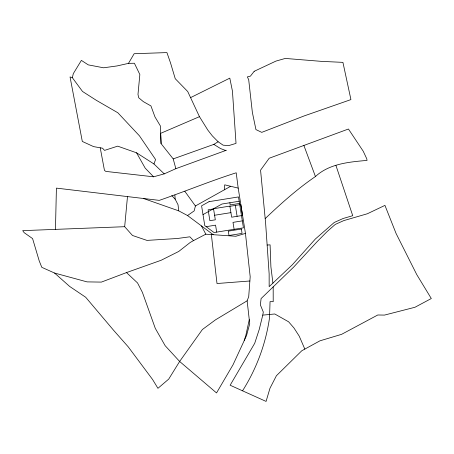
<?xml version="1.0" encoding="UTF-8"?>
<svg xmlns="http://www.w3.org/2000/svg" width="454" height="454" viewBox="0 0 454 454"><rect width="100%" height="100%" fill="white"/><g stroke="black" fill="none" stroke-linecap="round" stroke-linejoin="round"><path stroke-width="0.68" d="M55.467 229.372L56.41 188.115L159.275 200.373C185.005 191.497 210.213 181.072 236.205 172.792L238.197 188.115L245.449 233.384L250.188 276.758L248.707 296.706L247.129 300.815L249.728 323.747L246.511 335.654L233.044 364.744L216.535 392.937L179.636 361.458L165.143 345.67L155.274 328.321L142.374 292.308L137.534 282.938L126.501 272.582L101.367 282.104L87.055 281.883L54.571 273.047L41.808 267.332L39.237 260.942L32.586 238.583L24.175 232.681L22.7 230.643L124.674 226.699L132.472 235.473L146.971 240.399L177.338 238.503L189.851 236.806L193.535 240.592L205.815 234.185L235.859 236.262L245.449 233.384M224.327 189.823L224.69 184.835L238.197 188.115M124.674 226.699L127.483 196.582M249.269 319.661L245.869 335.256L244.201 340.642M262.758 315.127L263.314 312.068L260.38 304.929L261.084 298.584L293.67 267.077L316.835 241.965L327.13 231.557L335.268 224.407L343.803 220.593L367.36 213.755L384.941 205.384L396.087 233.498L416.744 274.579L431.3 298.533L414.967 307.267L384.481 315.087L377.779 314.985L341.607 334.331L319.922 340.835L301.791 350.755L276.407 375.736L269.982 388.227L266.072 401.415L230.138 385.23L254.711 343.292L259.234 329.439L262.758 315.127L274.772 313.981L288.619 321.807L293.931 327.924L299.26 336.187L304.827 349.098M164.24 173.871L153.968 163.973L155.569 159.507L139.469 135.859L117.847 112.768L96.248 100.266L82.52 91.47L72.345 77.685L73.31 73.627L81.385 60.393L88.263 64.871L103.608 67.794L117.03 65.938L128.482 63.373L134.401 63.237L139.849 74.53L137.982 94.455L138.737 97.78L143.345 101.634L150.938 105.924L154.967 116.899L160.358 125.911L161.074 143.623L173.201 158.906L175.857 168.678L164.24 173.871L153.588 176.805L105.816 171.402L104.465 170.403L100.226 147.8M230.666 186.288L195.413 205.968L194.17 210.889L187.553 215.548L178.74 210.86L143.487 198.489M128.482 63.373L134.146 53.72L166.924 52.585L170.505 62.856L175.244 78.707L187.723 91.526L199.459 116.672L207.887 130.179L212.324 135.871L218.124 141.75L223.113 145.172L228.674 145.621L236.029 143.385L232.437 91.101L229.803 78.139L190.481 97.672M242.51 390.803L243.14 389.861A186.469 186.469 0 0 0 261.896 350.034A186.821 186.821 0 0 0 269.523 317.874L270.051 301.655L273.206 301.694L273.183 286.883M265.187 218.607C281.02 203.506 297.308 188.904 315.439 176.538C329.326 163.673 349.092 161.993 367.059 160.404L366.753 158.758L363.245 151.267L348.445 129.015L269.182 158.253L260.562 170.159L265.607 223.005L269.143 273.927L269.165 286.656L292.291 264.818L315.388 238.991L334.246 222.471L343.162 218.482L352.735 215.695L335.943 165.472M173.201 158.906L213.828 144.395L218.124 141.75M247.129 300.815L215.514 319.826L202.393 329.519L179.636 361.458L168.723 379.096L157.941 388.323L152.555 379.47L128.221 346.833L113.585 330.268L85.675 297.239L69.649 286.434L54.571 273.047M193.535 240.592L190.237 242.447L178.734 251.454L161.142 260.267L126.501 272.582M203 214.606L221.955 204.022L239.184 201.258M199.459 116.672L160.659 133.34L161.074 143.623M175.857 168.678L226.268 150.285L225.133 150.314L220.559 148.572L213.828 144.395M239.536 203.443L230.201 204.941L229.855 202.756M213.573 208.925L208.125 209.799L209.873 220.689L215.315 219.815L213.539 208.721L229.877 206.099L231.654 217.194L242.544 215.451L240.802 204.561L229.906 206.303M214.589 215.253L230.921 212.637M206.156 226.671L215.571 225.161L216.683 232.113M242.328 220.871L232.993 222.369L234.111 229.321M249.876 280.992L217.001 283.523L211.348 234.565M267.134 245.029L270.09 244.859L270.902 266.81L272.916 283.114M72.345 77.685L70.047 76.947L82.31 141.444L93.586 146.614L102.553 148.214L104.545 150.393L117.694 146.148L136.552 152.811L153.968 163.973M187.553 215.548L213.227 234.695M153.588 176.805L145.206 168.15L136.552 152.811M171.816 195.617L175.17 199.181L178.03 204.731L178.74 210.86M184.823 191.293L195.413 205.968M201.48 225.933L205.815 234.185M303.834 145.32L315.439 176.538M235.354 205.435L237.102 216.325M174.881 195.004L175.17 199.181M254.189 71.301L250.426 76.136L247.356 76.896L248.696 79.7L252.362 112.393L255.942 129.606L261.759 132.364L304.072 115.957L350.931 99.596L342.929 62.368L321.472 61.369L285.288 58.435L275.97 61.086L254.189 71.301M209.078 201.65L201.593 205.827L204.771 225.632L214.027 232.539L243.44 227.829L238.492 196.934L209.078 201.65M241.375 229.043L228.305 231.137L229.003 235.495L242.073 233.401L241.375 229.043"/></g></svg>
